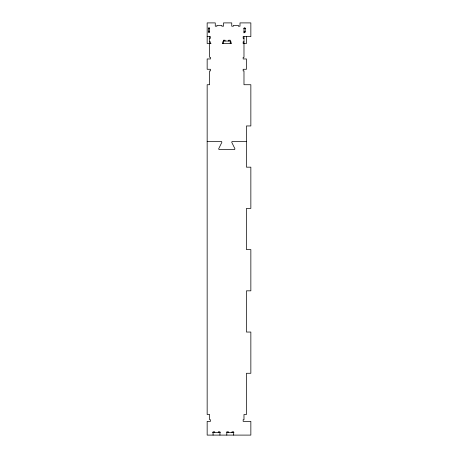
<?xml version="1.0" encoding="UTF-8"?>
<svg xmlns="http://www.w3.org/2000/svg" width="458" height="458" viewBox="0 0 458 458"><rect width="100%" height="100%" fill="white"/><g stroke="black" fill="none" stroke-linecap="round" stroke-linejoin="round"><path stroke-width="0.69" d="M208.396 28.396L209.632 28.396M243.982 28.396L245.219 28.396M208.396 28.293L208.396 31.831L209.632 31.831L209.632 28.293A0.59 0.59 0 0 0 208.424 28.299M245.219 31.831L243.982 31.831A0.618 0.618 0 0 0 244.601 32.449A0.618 0.618 0 0 0 245.219 31.831L245.219 28.293M207.159 36.64L210.457 36.64L210.457 38.289L209.632 38.289M243.982 38.289L243.158 38.289L243.158 36.64L250.852 36.64L250.852 22.9L239.998 22.9L239.998 26.198L238.349 26.198L238.349 25.373L233.403 25.373L233.403 26.198L231.754 26.198L231.754 22.9L223.51 22.9L223.51 26.198L221.861 26.198L221.861 25.373L216.915 25.373L216.915 26.198L215.266 26.198L215.266 22.9L207.159 22.9L207.159 43.51L211.052 43.51M223.372 41.037L230.242 41.037M209.632 41.861L210.457 41.861L210.457 43.51M223.378 41.861L222.554 41.861L222.554 43.51M230.248 41.861L231.072 41.861L231.072 43.51M243.982 41.861L243.158 41.861L243.158 43.51L246.461 43.51L246.456 36.64M222.273 43.51L231.342 43.51M207.159 141.407L221.025 141.407A0.824 0.824 0 0 1 221.838 142.369L218.718 148.69A0.824 0.824 0 0 0 219.537 149.651L234.078 149.651A0.824 0.824 0 0 0 234.891 148.69L231.771 142.369A0.824 0.824 0 0 1 232.59 141.407L246.456 141.407M212.495 432.627L220.367 432.627M226.807 432.627L233.964 432.627M243.982 28.293L243.982 32.93M243.982 36.64L243.982 57.319L243.158 57.319L243.158 58.968L246.456 58.968L246.456 69.273L243.158 69.273L243.158 70.921L243.982 70.921L243.982 84.73L250.852 84.73L250.852 125.95L246.456 125.95L246.456 167.17L250.852 167.17L250.852 208.39L246.456 208.39L246.456 249.61L250.852 249.61L250.852 290.83L246.456 290.83L246.456 332.05L250.852 332.05L250.852 373.27L246.456 373.27L246.456 414.49L243.982 414.49L243.982 419.711L243.158 419.711L243.158 421.36L250.852 421.36L250.852 435.1L207.159 435.1L207.159 421.36L210.457 421.36L210.457 419.711L209.632 419.711L209.632 414.49L207.159 414.49L207.159 84.73L209.632 84.73L209.632 70.921L210.457 70.921L210.457 69.273L207.159 69.273L207.159 58.968L210.457 58.968L210.457 57.319L209.632 57.319L209.632 36.64M233.677 435.1L233.677 431.802L232.029 431.802L232.029 432.627M230.242 43.51L230.248 40.212L228.599 40.212L228.599 41.037M228.456 432.627L228.456 431.802L226.807 431.802L226.807 435.1M225.027 41.037L225.027 40.212L223.378 40.212L223.372 43.51M219.937 435.1L219.937 431.802L218.289 431.802L218.289 432.627M214.716 432.627L214.716 431.802L213.067 431.802L213.067 435.1M209.632 31.831A0.618 0.618 0 0 1 209.014 32.449A0.618 0.618 0 0 1 208.396 31.831M244.011 28.299A0.59 0.59 0 0 1 245.185 28.299"/></g></svg>
